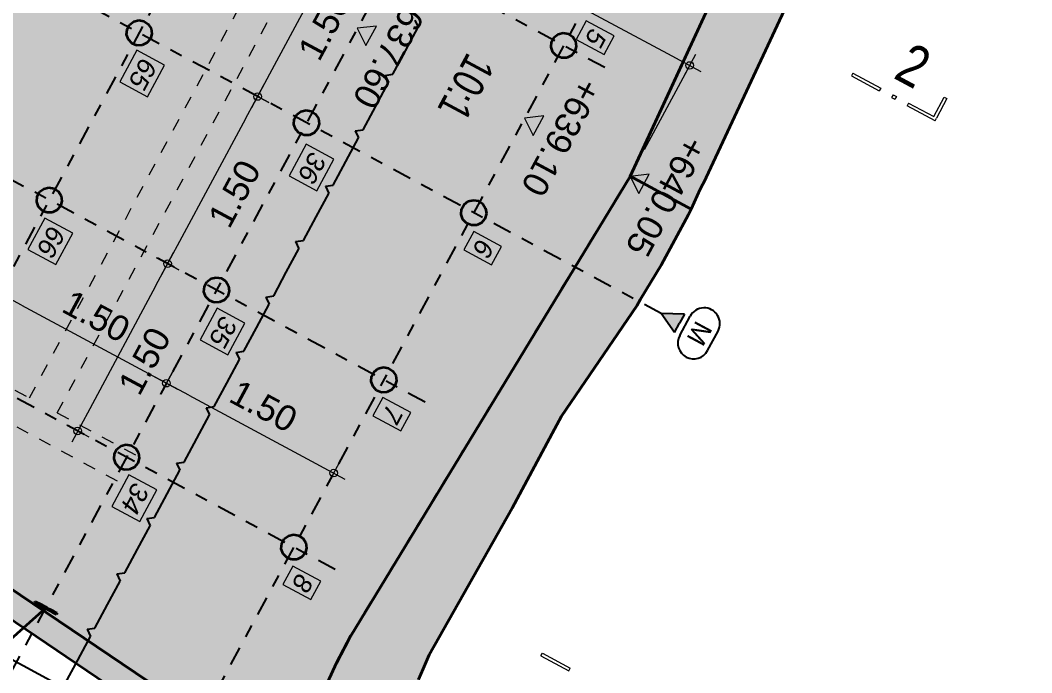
# Model space of a CAD drawing. Header units: metres. Extents: x 2711799 to 2711985, y 1236908 to 1237087.
# Drawn here: x 2711843.44 to 2711851.43, y 1236969.02 to 1236974.18 of the extents above; entities that cross this region are included whole.
import ezdxf

# ---------------------------------------------------------------- set-up
doc = ezdxf.new("R2010")
doc.units = ezdxf.units.M
doc.header["$PDMODE"] = 2
doc.header["$PDSIZE"] = -2
for name, pattern in [('ALL_S17', [0.0005, 0, -0.0005]), ('AUSGEZOGEN', [0]), ('PUNKT2_S9', [0.35, 0.15, -0.1, 0, -0.1]), ('VERDECKT2_S2', [0.18, 0.1, -0.08])]:
    doc.linetypes.add(name, pattern=pattern)
for name, color, linetype, lineweight in [('XR$10$Bauteilachse', 7, 'PUNKT2_S9', 25), ('XR$10$Beton Ansicht', 7, 'AUSGEZOGEN', 35), ('XR$10$Beton verdeckt vorne', 7, 'VERDECKT2_S2', 25), ('XR$10$Betonierfugen', 7, 'AUSGEZOGEN', 25), ('XR$10$Fuellflaeche', 7, 'AUSGEZOGEN', 25), ('XR$10$STANDARD_1', 7, 'AUSGEZOGEN', 13), ('XR$10$Text Decke', 7, 'AUSGEZOGEN', 18), ('XR$10$Vermassung Aushub Ebenen', 7, 'AUSGEZOGEN', 25), ('XR$10$Vermassung Decke', 7, 'AUSGEZOGEN', 18), ('XR$10$Vermassung Schnitte', 7, 'AUSGEZOGEN', 18), ('XR$10$Wand Beton bewehrt', 7, 'AUSGEZOGEN', 50), ('XR$11$Decke', 7, 'AUSGEZOGEN', 35)]:
    doc.layers.add(name, color=color, linetype=linetype, lineweight=lineweight)
doc.styles.add('ARIAL', font='arial.ttf')
doc.dimstyles.new('DIMSTYLE_6', dxfattribs={"dimtxt": 0.2, "dimasz": 0.2, "dimexe": 0, "dimexo": 0, "dimgap": 0.1, "dimtad": 2, "dimrnd": 0.005, "dimzin": 4, "dimdsep": 46, "dimtxsty": 'ARIAL', "dimblk1": 'ALL_ML_KREIS', "dimblk2": 'ALL_ML_KREIS', "dimsah": 1, "dimcen": 0, "dimclrd": 7, "dimclre": 7, "dimclrt": 7, "dimadec": 0, "dimazin": 0, "dimtfac": 1, "dimtdec": 0, "dimtix": 1, "dimtmove": 2, "dimatfit": 3, "dimfxl": 0, "dimtzin": 0, "dimlwd": 0, "dimlwe": 18, "dimarcsym": 0})

# ---------------------------------------------------------------- blocks, each defined once
blk = doc.blocks.new('MUSTERELEMENT_26')
at = {"layer": 'XR$10$Betonierfugen', "color": 7, "linetype": 'AUSGEZOGEN', "lineweight": 25, "transparency": 33554687}
for p, q in [((79.2127, -50.8225), (79.25, -50.7725)), ((79.4611, -50.7725), (79.25, -50.7725)), ((79.6723, -50.7725), (79.4611, -50.7725)), ((79.7096, -50.8225), (79.6723, -50.7725)), ((79.7096, -50.8225), (79.7468, -50.7725)), ((79.958, -50.7725), (79.7468, -50.7725)), ((80.1691, -50.7725), (79.958, -50.7725)), ((80.2064, -50.8225), (80.1691, -50.7725)), ((80.2064, -50.8225), (80.2436, -50.7725)), ((80.4548, -50.7725), (80.2436, -50.7725)), ((80.6659, -50.7725), (80.4548, -50.7725)), ((80.7032, -50.8225), (80.6659, -50.7725)), ((80.7032, -50.8225), (80.7405, -50.7725)), ((80.9516, -50.7725), (80.7405, -50.7725)), ((81.1627, -50.7725), (80.9516, -50.7725)), ((81.2, -50.8225), (81.1627, -50.7725)), ((81.2, -50.8225), (81.2373, -50.7725)), ((81.4484, -50.7725), (81.2373, -50.7725)), ((81.6596, -50.7725), (81.4484, -50.7725)), ((81.6968, -50.8225), (81.6596, -50.7725)), ((81.6968, -50.8225), (81.7341, -50.7725)), ((81.9452, -50.7725), (81.7341, -50.7725)), ((82.1564, -50.7725), (81.9452, -50.7725)), ((82.1936, -50.8225), (82.1564, -50.7725)), ((82.1936, -50.8225), (82.2309, -50.7725)), ((82.4421, -50.7725), (82.2309, -50.7725)), ((82.6532, -50.7725), (82.4421, -50.7725)), ((82.6905, -50.8225), (82.6532, -50.7725)), ((82.6905, -50.8225), (82.7277, -50.7725)), ((82.9389, -50.7725), (82.7277, -50.7725)), ((83.15, -50.7725), (82.9389, -50.7725)), ((83.1873, -50.8225), (83.15, -50.7725)), ((83.1873, -50.8225), (83.2245, -50.7725)), ((83.4357, -50.7725), (83.2245, -50.7725)), ((83.6468, -50.7725), (83.4357, -50.7725)), ((83.6841, -50.8225), (83.6468, -50.7725)), ((83.6841, -50.8225), (83.7214, -50.7725)), ((83.9325, -50.7725), (83.7214, -50.7725)), ((84.1437, -50.7725), (83.9325, -50.7725)), ((84.1809, -50.8225), (84.1437, -50.7725)), ((84.1809, -50.8225), (84.2182, -50.7725)), ((84.4293, -50.7725), (84.2182, -50.7725)), ((84.6405, -50.7725), (84.4293, -50.7725)), ((84.6777, -50.8225), (84.6405, -50.7725)), ((84.6777, -50.8225), (84.715, -50.7725)), ((84.9261, -50.7725), (84.715, -50.7725)), ((85.1373, -50.7725), (84.9261, -50.7725))]:
    blk.add_line(p, q, dxfattribs=at)
blk = doc.blocks.new('COMPLEX_KOTENVERMASSUNG_2')
at = {"layer": 'XR$10$Vermassung Schnitte', "linetype": 'AUSGEZOGEN', "lineweight": 18, "transparency": 33554687}
for points in [[(79.5825, -48.6152), (79.4075, -48.6152), (79.495, -48.7402)], [(79.5724, -49.5669), (79.3974, -49.5669), (79.4849, -49.6919)], [(79.5724, -51.0669), (79.3974, -51.0669), (79.4849, -51.1919)]]:
    blk.add_hatch(color=7, dxfattribs=at).paths.add_polyline_path(points)
at = {"layer": 'XR$10$Vermassung Schnitte', "color": 7, "linetype": 'AUSGEZOGEN', "lineweight": 18, "transparency": 33554687}
for p, q in [((79.5825, -48.6152), (79.4075, -48.6152)), ((79.4075, -48.6152), (79.495, -48.7402)), ((79.495, -48.7402), (79.5825, -48.6152)), ((79.495, -48.7402), (79.495, -48.7402)), ((79.495, -48.7402), (79.495, -48.7402)), ((79.495, -48.7402), (79.495, -48.7402)), ((79.495, -48.7402), (79.495, -48.7402)), ((79.5724, -49.5669), (79.3974, -49.5669)), ((79.3974, -49.5669), (79.4849, -49.6919)), ((79.4849, -49.6919), (79.5724, -49.5669)), ((79.4849, -49.6919), (79.4849, -49.6919)), ((79.4849, -49.6919), (79.4849, -49.6919)), ((79.4849, -49.6919), (79.4849, -49.6919)), ((79.4849, -49.6919), (79.4849, -49.6919)), ((79.5724, -51.0669), (79.3974, -51.0669)), ((79.3974, -51.0669), (79.4849, -51.1919)), ((79.4849, -51.1919), (79.5724, -51.0669)), ((79.4849, -51.1919), (79.4849, -51.1919)), ((79.4849, -51.1919), (79.4849, -51.1919)), ((79.4849, -51.1919), (79.4849, -51.1919)), ((79.4849, -51.1919), (79.4849, -51.1919))]:
    blk.add_line(p, q, dxfattribs=at)
at = {"layer": 'XR$10$Vermassung Schnitte', "color": 7, "linetype": 'AUSGEZOGEN', "lineweight": 18, "transparency": 33554687, "char_height": 0.2, "attachment_point": 7, "style": 'ARIAL'}
for s, insert, width in [('\\W1.00;+640.05', (78.9918, -48.5152), 1.11716), ('\\W0.98;+639.10', (78.9827, -49.4669), 1.115675), ('\\W1.00;+637.60', (78.9827, -50.9669), 1.11716)]:
    blk.add_mtext(s, dxfattribs=dict(at, insert=insert, width=width))
blk = doc.blocks.new('ALL_ML_KREIS')
at = {"color": 0, "linetype": 'ByBlock', "lineweight": -2}
for p, q in [((0, -0.5), (0, 0.5)), ((-1, 0), (0.5, 0))]:
    blk.add_line(p, q, dxfattribs=at)
blk.add_circle((0, 0), 0.15, dxfattribs=at)
blk = doc.blocks.new('*D1583')
at = {"layer": 'DEFPOINTS', "color": 0, "transparency": 16777216}
for p in [(2711846.0212, 1236974.895), (2711845.3109, 1236973.5738), (2711845.3109, 1236973.5738)]:
    blk.add_point(p, dxfattribs=at)
at = {"layer": 'XR$10$Vermassung Decke', "color": 7, "lineweight": 0, "transparency": 16777216}
blk.add_line((2711845.9265, 1236974.7188), (2711845.4056, 1236973.75), dxfattribs=at)
at = {"layer": 'XR$10$Vermassung Decke', "color": 7, "lineweight": 0, "transparency": 16777216, "xscale": 0.2, "yscale": 0.2, "zscale": 0.2}
for p, rotation in [((2711846.0212, 1236974.895), 61.73568339642876), ((2711845.3109, 1236973.5738), 241.7356833964287)]:
    blk.add_blockref('ALL_ML_KREIS', p, dxfattribs=dict(at, rotation=rotation))
at = {"layer": 'XR$10$Vermassung Decke', "color": 7, "lineweight": 18, "transparency": 16777216, "insert": (2711845.8394, 1236974.1272), "char_height": 0.2, "width": 0.666667, "attachment_point": 5, "rotation": 61.73568, "style": 'ARIAL'}
blk.add_mtext('1.50', dxfattribs=at)
blk = doc.blocks.new('*D1584')
at = {"layer": 'DEFPOINTS', "color": 0, "transparency": 16777216}
for p in [(2711845.3109, 1236973.5738), (2711844.6006, 1236972.2527), (2711844.6006, 1236972.2527)]:
    blk.add_point(p, dxfattribs=at)
at = {"layer": 'XR$10$Vermassung Decke', "color": 7, "lineweight": 0, "transparency": 16777216}
blk.add_line((2711845.2162, 1236973.3977), (2711844.6953, 1236972.4288), dxfattribs=at)
at = {"layer": 'XR$10$Vermassung Decke', "color": 7, "lineweight": 0, "transparency": 16777216, "xscale": 0.2, "yscale": 0.2, "zscale": 0.2}
for p, rotation in [((2711845.3109, 1236973.5738), 61.73568339642876), ((2711844.6006, 1236972.2527), 241.7356833964287)]:
    blk.add_blockref('ALL_ML_KREIS', p, dxfattribs=dict(at, rotation=rotation))
at = {"layer": 'XR$10$Vermassung Decke', "color": 7, "lineweight": 18, "transparency": 16777216, "insert": (2711845.1291, 1236972.8061), "char_height": 0.2, "width": 0.666667, "attachment_point": 5, "rotation": 61.73568, "style": 'ARIAL'}
blk.add_mtext('1.50', dxfattribs=at)
blk = doc.blocks.new('*D1585')
at = {"layer": 'DEFPOINTS', "color": 0, "transparency": 16777216}
for p in [(2711844.6006, 1236972.2527), (2711843.8903, 1236970.9315), (2711843.8903, 1236970.9315)]:
    blk.add_point(p, dxfattribs=at)
at = {"layer": 'XR$10$Vermassung Decke', "color": 7, "lineweight": 0, "transparency": 16777216}
blk.add_line((2711844.5059, 1236972.0765), (2711843.985, 1236971.1077), dxfattribs=at)
at = {"layer": 'XR$10$Vermassung Decke', "color": 7, "lineweight": 0, "transparency": 16777216, "xscale": 0.2, "yscale": 0.2, "zscale": 0.2}
for p, rotation in [((2711844.6006, 1236972.2527), 61.73568339642876), ((2711843.8903, 1236970.9315), 241.7356833964287)]:
    blk.add_blockref('ALL_ML_KREIS', p, dxfattribs=dict(at, rotation=rotation))
at = {"layer": 'XR$10$Vermassung Decke', "color": 7, "lineweight": 18, "transparency": 16777216, "insert": (2711844.4188, 1236971.4849), "char_height": 0.2, "width": 0.666667, "attachment_point": 5, "rotation": 61.73568, "style": 'ARIAL'}
blk.add_mtext('1.50', dxfattribs=at)
blk = doc.blocks.new('*D1523')
at = {"layer": 'DEFPOINTS', "color": 0, "transparency": 16777216}
for p in [(2711843.2699, 1236972.0194), (2711844.5911, 1236971.3091), (2711844.5911, 1236971.3091)]:
    blk.add_point(p, dxfattribs=at)
at = {"layer": 'XR$10$Vermassung Decke', "color": 7, "lineweight": 0, "transparency": 16777216}
blk.add_line((2711843.4461, 1236971.9247), (2711844.4149, 1236971.4038), dxfattribs=at)
at = {"layer": 'XR$10$Vermassung Decke', "color": 7, "lineweight": 0, "transparency": 16777216, "xscale": 0.2, "yscale": 0.2, "zscale": 0.2}
for p, rotation in [((2711843.2699, 1236972.0194), 151.7356834027459), ((2711844.5911, 1236971.3091), 331.7356834027458)]:
    blk.add_blockref('ALL_ML_KREIS', p, dxfattribs=dict(at, rotation=rotation))
at = {"layer": 'XR$10$Vermassung Decke', "color": 7, "lineweight": 18, "transparency": 16777216, "insert": (2711844.0377, 1236971.8376), "char_height": 0.2, "width": 0.666667, "attachment_point": 5, "rotation": 331.73568, "style": 'ARIAL'}
blk.add_mtext('1.50', dxfattribs=at)
blk = doc.blocks.new('*D1524')
at = {"layer": 'DEFPOINTS', "color": 0, "transparency": 16777216}
for p in [(2711844.5911, 1236971.3091), (2711845.9123, 1236970.5988), (2711845.9123, 1236970.5988)]:
    blk.add_point(p, dxfattribs=at)
at = {"layer": 'XR$10$Vermassung Decke', "color": 7, "lineweight": 0, "transparency": 16777216}
blk.add_line((2711844.7673, 1236971.2144), (2711845.7361, 1236970.6935), dxfattribs=at)
at = {"layer": 'XR$10$Vermassung Decke', "color": 7, "lineweight": 0, "transparency": 16777216, "xscale": 0.2, "yscale": 0.2, "zscale": 0.2}
for p, rotation in [((2711844.5911, 1236971.3091), 151.7356834027459), ((2711845.9123, 1236970.5988), 331.7356834027458)]:
    blk.add_blockref('ALL_ML_KREIS', p, dxfattribs=dict(at, rotation=rotation))
at = {"layer": 'XR$10$Vermassung Decke', "color": 7, "lineweight": 18, "transparency": 16777216, "insert": (2711845.3589, 1236971.1273), "char_height": 0.2, "width": 0.666667, "attachment_point": 5, "rotation": 331.73568, "style": 'ARIAL'}
blk.add_mtext('1.50', dxfattribs=at)
blk = doc.blocks.new('*D1525')
at = {"layer": 'DEFPOINTS', "color": 0, "transparency": 16777216}
for p in [(2711843.3257, 1236976.7216), (2711848.7243, 1236973.8191), (2711848.3667, 1236973.1542)]:
    blk.add_point(p, dxfattribs=at)
at = {"layer": 'XR$10$Vermassung Decke', "color": 7, "lineweight": 0, "transparency": 16777216}
blk.add_line((2711843.5019, 1236976.6269), (2711848.5481, 1236973.9138), dxfattribs=at)
at = {"layer": 'XR$10$Vermassung Decke', "color": 7, "lineweight": 18, "transparency": 16777216}
blk.add_line((2711848.3667, 1236973.1542), (2711848.7243, 1236973.8191), dxfattribs=at)
at = {"layer": 'XR$10$Vermassung Decke', "color": 7, "lineweight": 0, "transparency": 16777216, "xscale": 0.2, "yscale": 0.2, "zscale": 0.2}
for p, rotation in [((2711843.3257, 1236976.7216), 151.7356834027459), ((2711848.7243, 1236973.8191), 331.7356834027458)]:
    blk.add_blockref('ALL_ML_KREIS', p, dxfattribs=dict(at, rotation=rotation))
at = {"layer": 'XR$10$Vermassung Decke', "color": 7, "lineweight": 18, "transparency": 16777216, "insert": (2711845.9562, 1236975.5395), "char_height": 0.2, "width": 0.666667, "attachment_point": 5, "rotation": 331.73568, "style": 'ARIAL'}
blk.add_mtext('6.13', dxfattribs=at)

msp = doc.modelspace()

# ---------------------------------------------------------------- hatches: boundary and pattern name
at = {"layer": 'XR$10$Fuellflaeche', "transparency": 33554687}
msp.add_hatch(color=1, dxfattribs=at).paths.add_polyline_path([(2711848.498, 1236971.8603), (2711848.6042, 1236971.7101), (2711848.6819, 1236971.8546)])
at = {"layer": 'XR$10$Wand Beton bewehrt', "linetype": 'AUSGEZOGEN', "lineweight": 35, "transparency": 33554687}
for color, points in [(94, [(2711844.4372, 1236973.9974), (2711844.4641, 1236974.0291), (2711844.4757, 1236974.069), (2711844.4701, 1236974.1102), (2711844.4483, 1236974.1456), (2711844.4139, 1236974.169), (2711844.373, 1236974.1764), (2711844.3326, 1236974.1665), (2711844.2997, 1236974.1411), (2711844.28, 1236974.1045), (2711844.2769, 1236974.063), (2711844.291, 1236974.0239), (2711844.3197, 1236973.9938), (2711844.3582, 1236973.9781), (2711844.3998, 1236973.9793)]), (94, [(2711847.7898, 1236973.8979), (2711847.8167, 1236973.9297), (2711847.8284, 1236973.9696), (2711847.8228, 1236974.0108), (2711847.8009, 1236974.0461), (2711847.7665, 1236974.0696), (2711847.7256, 1236974.077), (2711847.6852, 1236974.0671), (2711847.6523, 1236974.0416), (2711847.6326, 1236974.005), (2711847.6295, 1236973.9635), (2711847.6436, 1236973.9244), (2711847.6723, 1236973.8944), (2711847.7108, 1236973.8786), (2711847.7524, 1236973.8799)]), (94, [(2711847.7524, 1236973.8799), (2711847.7898, 1236973.8979), (2711847.8167, 1236973.9297), (2711847.8284, 1236973.9696), (2711847.8228, 1236974.0108), (2711847.8009, 1236974.0461), (2711847.7665, 1236974.0696), (2711847.7256, 1236974.077), (2711847.6852, 1236974.0671), (2711847.6523, 1236974.0416), (2711847.6326, 1236974.005), (2711847.6295, 1236973.9635), (2711847.6436, 1236973.9244), (2711847.6723, 1236973.8944), (2711847.7108, 1236973.8786)]), (94, [(2711845.7584, 1236973.2871), (2711845.7852, 1236973.3188), (2711845.7969, 1236973.3587), (2711845.7913, 1236973.3999), (2711845.7694, 1236973.4353), (2711845.7351, 1236973.4587), (2711845.6941, 1236973.4661), (2711845.6537, 1236973.4562), (2711845.6209, 1236973.4308), (2711845.6012, 1236973.3942), (2711845.5981, 1236973.3527), (2711845.6121, 1236973.3136), (2711845.6409, 1236973.2835), (2711845.6793, 1236973.2678), (2711845.7209, 1236973.269)]), (94, [(2711843.7269, 1236972.6762), (2711843.7538, 1236972.708), (2711843.7654, 1236972.7479), (2711843.7598, 1236972.7891), (2711843.738, 1236972.8244), (2711843.7036, 1236972.8479), (2711843.6627, 1236972.8553), (2711843.6223, 1236972.8454), (2711843.5894, 1236972.8199), (2711843.5697, 1236972.7833), (2711843.5666, 1236972.7418), (2711843.5807, 1236972.7027), (2711843.6094, 1236972.6727), (2711843.6479, 1236972.6569), (2711843.6894, 1236972.6582)]), (30, [(2711847.0795, 1236972.5768), (2711847.1064, 1236972.6085), (2711847.118, 1236972.6484), (2711847.1125, 1236972.6896), (2711847.0906, 1236972.725), (2711847.0562, 1236972.7484), (2711847.0153, 1236972.7558), (2711846.9749, 1236972.7459), (2711846.942, 1236972.7205), (2711846.9223, 1236972.6839), (2711846.9192, 1236972.6424), (2711846.9333, 1236972.6032), (2711846.962, 1236972.5732), (2711847.0005, 1236972.5574), (2711847.0421, 1236972.5587)]), (94, [(2711845.0481, 1236971.9659), (2711845.0749, 1236971.9976), (2711845.0866, 1236972.0376), (2711845.081, 1236972.0788), (2711845.0591, 1236972.1141), (2711845.0247, 1236972.1375), (2711844.9838, 1236972.145), (2711844.9434, 1236972.1351), (2711844.9106, 1236972.1096), (2711844.8909, 1236972.073), (2711844.8878, 1236972.0315), (2711844.9018, 1236971.9924), (2711844.9306, 1236971.9624), (2711844.969, 1236971.9466), (2711845.0106, 1236971.9479)]), (94, [(2711846.3692, 1236971.2556), (2711846.3961, 1236971.2873), (2711846.4077, 1236971.3273), (2711846.4021, 1236971.3685), (2711846.3803, 1236971.4038), (2711846.3459, 1236971.4272), (2711846.305, 1236971.4346), (2711846.2646, 1236971.4248), (2711846.2317, 1236971.3993), (2711846.212, 1236971.3627), (2711846.2089, 1236971.3212), (2711846.223, 1236971.2821), (2711846.2517, 1236971.252), (2711846.2902, 1236971.2363), (2711846.3318, 1236971.2375)]), (94, [(2711844.3003, 1236970.6267), (2711844.3378, 1236970.6448), (2711844.3646, 1236970.6765), (2711844.3763, 1236970.7164), (2711844.3707, 1236970.7576), (2711844.3488, 1236970.793), (2711844.3144, 1236970.8164), (2711844.2735, 1236970.8238), (2711844.2331, 1236970.8139), (2711844.2002, 1236970.7885), (2711844.1806, 1236970.7518), (2711844.1775, 1236970.7104), (2711844.1915, 1236970.6712), (2711844.2202, 1236970.6412), (2711844.2587, 1236970.6254)]), (94, [(2711845.6215, 1236969.9164), (2711845.6589, 1236969.9344), (2711845.6858, 1236969.9662), (2711845.6974, 1236970.0061), (2711845.6918, 1236970.0473), (2711845.67, 1236970.0827), (2711845.6356, 1236970.1061), (2711845.5947, 1236970.1135), (2711845.5543, 1236970.1036), (2711845.5214, 1236970.0782), (2711845.5017, 1236970.0415), (2711845.4986, 1236970.0001), (2711845.5127, 1236969.9609), (2711845.5414, 1236969.9309), (2711845.5799, 1236969.9151)])]:
    msp.add_hatch(color=color, dxfattribs=at).paths.add_polyline_path(points)
at = {"layer": 'XR$11$Decke', "lineweight": 25, "transparency": 33554687}
for color, points in [(131, [(2711857.2287, 1236993.6495), (2711853.2103, 1236995.3193), (2711846.2767, 1236982.423), (2711846.3666, 1236982.3776), (2711840.5579, 1236971.5735), (2711845.5275, 1236968.2252), (2711846.0526, 1236969.3243), (2711848.2535, 1236972.9435), (2711850.8974, 1236978.5999), (2711850.4926, 1236979.9462), (2711850.8073, 1236980.5315), (2711850.2911, 1236980.7458)]), (31, [(2711848.8482, 1236972.9211), (2711848.8544, 1236972.9352), (2711850.2374, 1236975.8944), (2711850.3922, 1236976.2247), (2711850.4643, 1236976.3733), (2711850.5587, 1236976.5104), (2711850.577, 1236976.5423), (2711850.6633, 1236976.7232), (2711851.1382, 1236977.7992), (2711850.8974, 1236978.5999), (2711848.2535, 1236972.9435), (2711848.7345, 1236972.6846), (2711848.8071, 1236972.8416)]), (31, [(2711845.6261, 1236967.6306), (2711845.6646, 1236967.5533), (2711845.6728, 1236967.5419), (2711845.7116, 1236967.4765), (2711845.7426, 1236967.4319), (2711846.0262, 1236967.8293), (2711846.0444, 1236967.8669), (2711846.5829, 1236968.9682), (2711846.6192, 1236969.0511), (2711846.6195, 1236969.0518), (2711846.666, 1236969.1622), (2711847.3224, 1236970.3204), (2711847.6561, 1236970.9461), (2711847.7103, 1236971.0482), (2711848.3056, 1236971.9196), (2711848.3356, 1236971.9736), (2711848.4999, 1236972.2404), (2711848.715, 1236972.6405), (2711848.7345, 1236972.6846), (2711848.2535, 1236972.9435), (2711848.1263, 1236972.7343), (2711846.0498, 1236969.3185), (2711845.5275, 1236968.2252), (2711845.8532, 1236968.0058)]), (131, [(2711845.8532, 1236968.0058), (2711840.2493, 1236971.7821), (2711840.1546, 1236971.6059), (2711845.75, 1236967.8353)])]:
    msp.add_hatch(color=color, dxfattribs=at).paths.add_polyline_path(points)

# ---------------------------------------------------------------- linework, layer by layer
at = {"layer": 'XR$10$Bauteilachse', "transparency": 33554687}
for p, q in [((2711855.9094, 1236995.5285, 640.05), (2711841.8358, 1236969.352, 640.05)), ((2711856.2172, 1236992.9333, 640.05), (2711843.157, 1236968.6416, 640.05)), ((2711850.4968, 1236979.126, 640.05), (2711844.4781, 1236967.9313, 640.05)), ((2711848.0545, 1236973.8018, 640.05), (2711843.404, 1236976.3021, 640.05)), ((2711846.6339, 1236971.1595, 640.05), (2711841.9834, 1236973.6598, 640.05)), ((2711845.9236, 1236969.8383, 640.05), (2711841.2731, 1236972.3386, 640.05))]:
    msp.add_line(p, q, dxfattribs=at)
at = {"layer": 'XR$10$Beton Ansicht', "transparency": 33554687}
for p, q in [((2711848.2533, 1236972.9431, 640.05), (2711850.8879, 1236978.6315, 640.05)), ((2711850.8879, 1236978.6315, 640.05), (2711848.2533, 1236972.9431, 640.05)), ((2711848.2535, 1236972.9435, 640.05), (2711850.8879, 1236978.6315, 640.05)), ((2711850.8879, 1236978.6315, 640.05), (2711848.2535, 1236972.9435, 640.05)), ((2711850.2374, 1236975.8944, 640.05), (2711848.8544, 1236972.9352, 640.05)), ((2711848.8544, 1236972.9352, 640.05), (2711850.2374, 1236975.8944, 640.05)), ((2711844.28, 1236974.1045, 640.05), (2711844.2997, 1236974.1411, 640.05)), ((2711844.2997, 1236974.1411, 640.05), (2711844.3326, 1236974.1665, 640.05)), ((2711844.3326, 1236974.1665, 640.05), (2711844.373, 1236974.1764, 640.05)), ((2711844.373, 1236974.1764, 640.05), (2711844.4139, 1236974.169, 640.05)), ((2711844.4139, 1236974.169, 640.05), (2711844.4483, 1236974.1456, 640.05)), ((2711844.4483, 1236974.1456, 640.05), (2711844.4701, 1236974.1102, 640.05)), ((2711844.2769, 1236974.063, 640.05), (2711844.28, 1236974.1045, 640.05)), ((2711844.291, 1236974.0239, 640.05), (2711844.2769, 1236974.063, 640.05)), ((2711844.4757, 1236974.069, 640.05), (2711844.4641, 1236974.0291, 640.05)), ((2711844.4701, 1236974.1102, 640.05), (2711844.4757, 1236974.069, 640.05)), ((2711847.6523, 1236974.0416, 640.05), (2711847.6852, 1236974.0671, 640.05)), ((2711847.6852, 1236974.0671, 640.05), (2711847.7256, 1236974.077, 640.05)), ((2711847.7256, 1236974.077, 640.05), (2711847.7665, 1236974.0696, 640.05)), ((2711847.7665, 1236974.0696, 640.05), (2711847.8009, 1236974.0461, 640.05)), ((2711844.3197, 1236973.9938, 640.05), (2711844.291, 1236974.0239, 640.05)), ((2711844.3582, 1236973.9781, 640.05), (2711844.3197, 1236973.9938, 640.05)), ((2711844.3998, 1236973.9793, 640.05), (2711844.3582, 1236973.9781, 640.05)), ((2711844.4372, 1236973.9974, 640.05), (2711844.3998, 1236973.9793, 640.05)), ((2711844.4641, 1236974.0291, 640.05), (2711844.4372, 1236973.9974, 640.05)), ((2711847.6295, 1236973.9635, 640.05), (2711847.6326, 1236974.005, 640.05)), ((2711847.6326, 1236974.005, 640.05), (2711847.6523, 1236974.0416, 640.05)), ((2711847.8009, 1236974.0461, 640.05), (2711847.8228, 1236974.0108, 640.05)), ((2711847.8284, 1236973.9696, 640.05), (2711847.8167, 1236973.9297, 640.05)), ((2711847.8228, 1236974.0108, 640.05), (2711847.8284, 1236973.9696, 640.05)), ((2711847.6436, 1236973.9244, 640.05), (2711847.6295, 1236973.9635, 640.05)), ((2711847.6723, 1236973.8944, 640.05), (2711847.6436, 1236973.9244, 640.05)), ((2711847.7108, 1236973.8786, 640.05), (2711847.6723, 1236973.8944, 640.05)), ((2711847.7898, 1236973.8979, 640.05), (2711847.7524, 1236973.8799, 640.05)), ((2711847.8167, 1236973.9297, 640.05), (2711847.7898, 1236973.8979, 640.05)), ((2711847.7524, 1236973.8799, 640.05), (2711847.7108, 1236973.8786, 640.05)), ((2711845.6012, 1236973.3942, 640.05), (2711845.6209, 1236973.4308, 640.05)), ((2711845.6209, 1236973.4308, 640.05), (2711845.6537, 1236973.4562, 640.05)), ((2711845.6537, 1236973.4562, 640.05), (2711845.6941, 1236973.4661, 640.05)), ((2711845.6941, 1236973.4661, 640.05), (2711845.7351, 1236973.4587, 640.05)), ((2711845.7351, 1236973.4587, 640.05), (2711845.7694, 1236973.4353, 640.05)), ((2711845.7694, 1236973.4353, 640.05), (2711845.7913, 1236973.3999, 640.05)), ((2711845.5981, 1236973.3527, 640.05), (2711845.6012, 1236973.3942, 640.05)), ((2711845.6121, 1236973.3136, 640.05), (2711845.5981, 1236973.3527, 640.05)), ((2711845.7969, 1236973.3587, 640.05), (2711845.7852, 1236973.3188, 640.05)), ((2711845.7913, 1236973.3999, 640.05), (2711845.7969, 1236973.3587, 640.05)), ((2711845.6409, 1236973.2835, 640.05), (2711845.6121, 1236973.3136, 640.05)), ((2711845.6793, 1236973.2678, 640.05), (2711845.6409, 1236973.2835, 640.05)), ((2711845.7209, 1236973.269, 640.05), (2711845.6793, 1236973.2678, 640.05)), ((2711845.7584, 1236973.2871, 640.05), (2711845.7209, 1236973.269, 640.05)), ((2711845.7852, 1236973.3188, 640.05), (2711845.7584, 1236973.2871, 640.05)), ((2711848.1263, 1236972.7343, 640.05), (2711848.2533, 1236972.9431, 640.05)), ((2711848.2533, 1236972.9431, 640.05), (2711848.1263, 1236972.7343, 640.05)), ((2711848.2533, 1236972.9431, 640.05), (2711848.2535, 1236972.9435, 640.05)), ((2711848.2535, 1236972.9435, 640.05), (2711848.2533, 1236972.9431, 640.05)), ((2711848.2535, 1236972.9435, 640.05), (2711848.7345, 1236972.6846, 640.05)), ((2711848.7345, 1236972.6846, 640.05), (2711848.2535, 1236972.9435, 640.05)), ((2711848.8544, 1236972.9352, 640.05), (2711848.8482, 1236972.9211, 640.05)), ((2711848.8482, 1236972.9211, 640.05), (2711848.8544, 1236972.9352, 640.05)), ((2711843.6223, 1236972.8454, 640.05), (2711843.6627, 1236972.8553, 640.05)), ((2711843.6627, 1236972.8553, 640.05), (2711843.7036, 1236972.8479, 640.05)), ((2711848.8482, 1236972.9211, 640.05), (2711848.8071, 1236972.8416, 640.05)), ((2711848.8071, 1236972.8416, 640.05), (2711848.8482, 1236972.9211, 640.05)), ((2711843.5666, 1236972.7418, 640.05), (2711843.5697, 1236972.7833, 640.05)), ((2711843.5697, 1236972.7833, 640.05), (2711843.5894, 1236972.8199, 640.05)), ((2711843.5894, 1236972.8199, 640.05), (2711843.6223, 1236972.8454, 640.05)), ((2711843.7036, 1236972.8479, 640.05), (2711843.738, 1236972.8244, 640.05)), ((2711843.738, 1236972.8244, 640.05), (2711843.7598, 1236972.7891, 640.05)), ((2711843.7598, 1236972.7891, 640.05), (2711843.7654, 1236972.7479, 640.05)), ((2711848.8071, 1236972.8416, 640.05), (2711848.7345, 1236972.6846, 640.05)), ((2711848.7345, 1236972.6846, 640.05), (2711848.8071, 1236972.8416, 640.05)), ((2711843.5807, 1236972.7027, 640.05), (2711843.5666, 1236972.7418, 640.05)), ((2711843.6094, 1236972.6727, 640.05), (2711843.5807, 1236972.7027, 640.05)), ((2711843.7538, 1236972.708, 640.05), (2711843.7269, 1236972.6762, 640.05)), ((2711843.7654, 1236972.7479, 640.05), (2711843.7538, 1236972.708, 640.05)), ((2711846.0468, 1236969.3136, 640.05), (2711848.1263, 1236972.7343, 640.05)), ((2711848.1263, 1236972.7343, 640.05), (2711846.0468, 1236969.3136, 640.05)), ((2711846.9223, 1236972.6839, 640.05), (2711846.942, 1236972.7205, 640.05)), ((2711846.942, 1236972.7205, 640.05), (2711846.9749, 1236972.7459, 640.05)), ((2711846.9749, 1236972.7459, 640.05), (2711847.0153, 1236972.7558, 640.05)), ((2711847.0153, 1236972.7558, 640.05), (2711847.0562, 1236972.7484, 640.05)), ((2711847.0562, 1236972.7484, 640.05), (2711847.0906, 1236972.725, 640.05)), ((2711847.0906, 1236972.725, 640.05), (2711847.1125, 1236972.6896, 640.05)), ((2711843.6479, 1236972.6569, 640.05), (2711843.6094, 1236972.6727, 640.05)), ((2711843.6894, 1236972.6582, 640.05), (2711843.6479, 1236972.6569, 640.05)), ((2711843.7269, 1236972.6762, 640.05), (2711843.6894, 1236972.6582, 640.05)), ((2711846.9192, 1236972.6424, 640.05), (2711846.9223, 1236972.6839, 640.05)), ((2711846.9333, 1236972.6032, 640.05), (2711846.9192, 1236972.6424, 640.05)), ((2711847.118, 1236972.6484, 640.05), (2711847.1064, 1236972.6085, 640.05)), ((2711847.1125, 1236972.6896, 640.05), (2711847.118, 1236972.6484, 640.05)), ((2711848.715, 1236972.6405, 640.05), (2711848.4999, 1236972.2404, 640.05)), ((2711848.4999, 1236972.2404, 640.05), (2711848.715, 1236972.6405, 640.05)), ((2711848.7345, 1236972.6846, 640.05), (2711848.715, 1236972.6405, 640.05)), ((2711848.715, 1236972.6405, 640.05), (2711848.7345, 1236972.6846, 640.05)), ((2711846.962, 1236972.5732, 640.05), (2711846.9333, 1236972.6032, 640.05)), ((2711847.0005, 1236972.5574, 640.05), (2711846.962, 1236972.5732, 640.05)), ((2711847.0421, 1236972.5587, 640.05), (2711847.0005, 1236972.5574, 640.05)), ((2711847.0795, 1236972.5768, 640.05), (2711847.0421, 1236972.5587, 640.05)), ((2711847.1064, 1236972.6085, 640.05), (2711847.0795, 1236972.5768, 640.05)), ((2711848.4999, 1236972.2404, 640.05), (2711848.3356, 1236971.9736, 640.05)), ((2711848.3356, 1236971.9736, 640.05), (2711848.4999, 1236972.2404, 640.05)), ((2711844.9106, 1236972.1096, 640.05), (2711844.9434, 1236972.1351, 640.05)), ((2711844.9434, 1236972.1351, 640.05), (2711844.9838, 1236972.145, 640.05)), ((2711844.9838, 1236972.145, 640.05), (2711845.0247, 1236972.1375, 640.05)), ((2711845.0247, 1236972.1375, 640.05), (2711845.0591, 1236972.1141, 640.05)), ((2711844.8878, 1236972.0315, 640.05), (2711844.8909, 1236972.073, 640.05)), ((2711844.8909, 1236972.073, 640.05), (2711844.9106, 1236972.1096, 640.05)), ((2711845.0591, 1236972.1141, 640.05), (2711845.081, 1236972.0788, 640.05)), ((2711845.081, 1236972.0788, 640.05), (2711845.0866, 1236972.0376, 640.05)), ((2711844.9018, 1236971.9924, 640.05), (2711844.8878, 1236972.0315, 640.05)), ((2711844.9306, 1236971.9624, 640.05), (2711844.9018, 1236971.9924, 640.05)), ((2711845.0749, 1236971.9976, 640.05), (2711845.0481, 1236971.9659, 640.05)), ((2711845.0866, 1236972.0376, 640.05), (2711845.0749, 1236971.9976, 640.05)), ((2711848.3356, 1236971.9736, 640.05), (2711848.3056, 1236971.9196, 640.05)), ((2711848.3056, 1236971.9196, 640.05), (2711848.3356, 1236971.9736, 640.05)), ((2711844.969, 1236971.9466, 640.05), (2711844.9306, 1236971.9624, 640.05)), ((2711845.0106, 1236971.9479, 640.05), (2711844.969, 1236971.9466, 640.05)), ((2711845.0481, 1236971.9659, 640.05), (2711845.0106, 1236971.9479, 640.05)), ((2711848.3056, 1236971.9196, 640.05), (2711847.7103, 1236971.0482, 640.05)), ((2711847.7103, 1236971.0482, 640.05), (2711848.3056, 1236971.9196, 640.05)), ((2711840.2493, 1236971.7821, 640.05), (2711845.5275, 1236968.2252, 640.05)), ((2711840.1546, 1236971.6059, 640.05), (2711845.75, 1236967.8353, 640.05)), ((2711845.8201, 1236968.028, 640.05), (2711840.4576, 1236971.6417, 640.05)), ((2711845.5275, 1236968.2252, 640.05), (2711840.4576, 1236971.6417, 640.05)), ((2711846.2317, 1236971.3993, 640.05), (2711846.2646, 1236971.4248, 640.05)), ((2711846.2646, 1236971.4248, 640.05), (2711846.305, 1236971.4346, 640.05)), ((2711846.305, 1236971.4346, 640.05), (2711846.3459, 1236971.4272, 640.05)), ((2711846.3459, 1236971.4272, 640.05), (2711846.3803, 1236971.4038, 640.05)), ((2711846.2089, 1236971.3212, 640.05), (2711846.212, 1236971.3627, 640.05)), ((2711846.212, 1236971.3627, 640.05), (2711846.2317, 1236971.3993, 640.05)), ((2711846.3803, 1236971.4038, 640.05), (2711846.4021, 1236971.3685, 640.05)), ((2711846.4021, 1236971.3685, 640.05), (2711846.4077, 1236971.3273, 640.05)), ((2711846.223, 1236971.2821, 640.05), (2711846.2089, 1236971.3212, 640.05)), ((2711846.2517, 1236971.252, 640.05), (2711846.223, 1236971.2821, 640.05)), ((2711846.2902, 1236971.2363, 640.05), (2711846.2517, 1236971.252, 640.05)), ((2711846.3692, 1236971.2556, 640.05), (2711846.3318, 1236971.2375, 640.05)), ((2711846.3961, 1236971.2873, 640.05), (2711846.3692, 1236971.2556, 640.05)), ((2711846.4077, 1236971.3273, 640.05), (2711846.3961, 1236971.2873, 640.05)), ((2711846.3318, 1236971.2375, 640.05), (2711846.2902, 1236971.2363, 640.05)), ((2711847.7103, 1236971.0482, 640.05), (2711847.6561, 1236970.9461, 640.05)), ((2711847.6561, 1236970.9461, 640.05), (2711847.7103, 1236971.0482, 640.05)), ((2711847.6561, 1236970.9461, 640.05), (2711847.3224, 1236970.3204, 640.05)), ((2711847.3224, 1236970.3204, 640.05), (2711847.6561, 1236970.9461, 640.05)), ((2711844.1806, 1236970.7518, 640.05), (2711844.2002, 1236970.7885, 640.05)), ((2711844.2002, 1236970.7885, 640.05), (2711844.2331, 1236970.8139, 640.05)), ((2711844.2331, 1236970.8139, 640.05), (2711844.2735, 1236970.8238, 640.05)), ((2711844.2735, 1236970.8238, 640.05), (2711844.3144, 1236970.8164, 640.05)), ((2711844.3144, 1236970.8164, 640.05), (2711844.3488, 1236970.793, 640.05)), ((2711844.3488, 1236970.793, 640.05), (2711844.3707, 1236970.7576, 640.05)), ((2711844.1775, 1236970.7104, 640.05), (2711844.1806, 1236970.7518, 640.05)), ((2711844.1915, 1236970.6712, 640.05), (2711844.1775, 1236970.7104, 640.05)), ((2711844.3763, 1236970.7164, 640.05), (2711844.3646, 1236970.6765, 640.05)), ((2711844.3707, 1236970.7576, 640.05), (2711844.3763, 1236970.7164, 640.05)), ((2711844.2202, 1236970.6412, 640.05), (2711844.1915, 1236970.6712, 640.05)), ((2711844.2587, 1236970.6254, 640.05), (2711844.2202, 1236970.6412, 640.05)), ((2711844.3003, 1236970.6267, 640.05), (2711844.2587, 1236970.6254, 640.05)), ((2711844.3378, 1236970.6448, 640.05), (2711844.3003, 1236970.6267, 640.05)), ((2711844.3646, 1236970.6765, 640.05), (2711844.3378, 1236970.6448, 640.05)), ((2711847.3224, 1236970.3204, 640.05), (2711846.666, 1236969.1622, 640.05)), ((2711846.666, 1236969.1622, 640.05), (2711847.3224, 1236970.3204, 640.05)), ((2711845.5017, 1236970.0415, 640.05), (2711845.5214, 1236970.0782, 640.05)), ((2711845.5214, 1236970.0782, 640.05), (2711845.5543, 1236970.1036, 640.05)), ((2711845.5543, 1236970.1036, 640.05), (2711845.5947, 1236970.1135, 640.05)), ((2711845.5947, 1236970.1135, 640.05), (2711845.6356, 1236970.1061, 640.05)), ((2711845.6356, 1236970.1061, 640.05), (2711845.67, 1236970.0827, 640.05)), ((2711845.67, 1236970.0827, 640.05), (2711845.6918, 1236970.0473, 640.05)), ((2711845.4986, 1236970.0001, 640.05), (2711845.5017, 1236970.0415, 640.05)), ((2711845.5127, 1236969.9609, 640.05), (2711845.4986, 1236970.0001, 640.05)), ((2711845.6974, 1236970.0061, 640.05), (2711845.6858, 1236969.9662, 640.05)), ((2711845.6918, 1236970.0473, 640.05), (2711845.6974, 1236970.0061, 640.05)), ((2711845.5414, 1236969.9309, 640.05), (2711845.5127, 1236969.9609, 640.05)), ((2711845.5799, 1236969.9151, 640.05), (2711845.5414, 1236969.9309, 640.05)), ((2711845.6215, 1236969.9164, 640.05), (2711845.5799, 1236969.9151, 640.05)), ((2711845.6589, 1236969.9344, 640.05), (2711845.6215, 1236969.9164, 640.05)), ((2711845.6858, 1236969.9662, 640.05), (2711845.6589, 1236969.9344, 640.05)), ((2711845.933, 1236969.0951, 640.05), (2711846.048, 1236969.3156, 640.05)), ((2711846.048, 1236969.3156, 640.05), (2711845.933, 1236969.0951, 640.05)), ((2711846.0346, 1236969.2901, 640.05), (2711845.9341, 1236969.0976, 640.05)), ((2711845.9341, 1236969.0976, 640.05), (2711846.0346, 1236969.2901, 640.05)), ((2711845.9347, 1236969.0989, 640.05), (2711846.0346, 1236969.2901, 640.05)), ((2711846.0346, 1236969.2901, 640.05), (2711845.9347, 1236969.0989, 640.05)), ((2711846.0346, 1236969.2901, 640.05), (2711846.0468, 1236969.3136, 640.05)), ((2711846.0468, 1236969.3136, 640.05), (2711846.0346, 1236969.2901, 640.05)), ((2711845.5275, 1236968.2252, 640.05), (2711845.9347, 1236969.0989, 640.05)), ((2711845.9347, 1236969.0989, 640.05), (2711845.5275, 1236968.2252, 640.05)), ((2711846.666, 1236969.1622, 640.05), (2711846.6195, 1236969.0518, 640.05)), ((2711846.6195, 1236969.0518, 640.05), (2711846.666, 1236969.1622, 640.05)), ((2711846.6192, 1236969.0511, 640.05), (2711846.5829, 1236968.9682, 640.05)), ((2711846.5829, 1236968.9682, 640.05), (2711846.6192, 1236969.0511, 640.05)), ((2711846.6195, 1236969.0518, 640.05), (2711846.6192, 1236969.0511, 640.05)), ((2711846.6192, 1236969.0511, 640.05), (2711846.6195, 1236969.0518, 640.05))]:
    msp.add_line(p, q, dxfattribs=at)
at = {"layer": 'XR$10$Beton verdeckt vorne', "transparency": 33554687}
for p, q in [((2711846.0526, 1236969.3243, 640.05), (2711848.2535, 1236972.9435, 640.05)), ((2711848.2535, 1236972.9435, 640.05), (2711846.0526, 1236969.3243, 640.05)), ((2711846.0526, 1236969.3243, 640.05), (2711846.0468, 1236969.3136, 640.05)), ((2711846.0468, 1236969.3136, 640.05), (2711846.0526, 1236969.3243, 640.05)), ((2711846.048, 1236969.3156, 640.05), (2711846.0526, 1236969.3243, 640.05)), ((2711846.0526, 1236969.3243, 640.05), (2711846.048, 1236969.3156, 640.05))]:
    msp.add_line(p, q, dxfattribs=at)
at = {"layer": 'XR$10$STANDARD_1', "color": 1, "linetype": 'ALL_S17', "lineweight": 18, "transparency": 33554687}
for p, q in [((2711843.509, 1236971.1933, 640.05), (2711855.2483, 1236993.0281, 640.05)), ((2711843.7292, 1236971.0749, 640.05), (2711850.9651, 1236984.5334, 640.05)), ((2711841.2812, 1236972.391, 640.05), (2711843.509, 1236971.1933, 640.05)), ((2711840.9426, 1236972.2892, 640.05), (2711844.2714, 1236970.4995, 640.05)), ((2711843.7292, 1236971.0749, 640.05), (2711844.3898, 1236970.7197, 640.05))]:
    msp.add_line(p, q, dxfattribs=at)
at = {"layer": 'XR$10$STANDARD_1', "color": 12, "linetype": 'AUSGEZOGEN', "lineweight": 25, "transparency": 33554687}
msp.add_line((2711847.0813, 1236967.1281, 640.05), (2711838.987, 1236971.4799, 640.05), dxfattribs=at)
at = {"layer": 'XR$10$STANDARD_1', "color": 94, "linetype": 'AUSGEZOGEN', "lineweight": 35, "transparency": 33554687}
for p, q in [((2711843.5486, 1236969.5765, 640.05), (2711843.5533, 1236969.5853, 640.05)), ((2711843.5486, 1236969.5765, 640.05), (2711843.5635, 1236969.5684, 640.05)), ((2711843.5682, 1236969.5773, 640.05), (2711843.5533, 1236969.5853, 640.05)), ((2711843.5635, 1236969.5684, 640.05), (2711843.5682, 1236969.5773, 640.05)), ((2711843.5955, 1236969.5626, 640.05), (2711843.5682, 1236969.5773, 640.05)), ((2711843.6347, 1236969.5302, 640.05), (2711840.6498, 1236966.8674, 640.05)), ((2711843.5635, 1236969.5684, 640.05), (2711843.5907, 1236969.5538, 640.05)), ((2711843.5907, 1236969.5538, 640.05), (2711843.5955, 1236969.5626, 640.05)), ((2711843.5907, 1236969.5538, 640.05), (2711843.6256, 1236969.5351, 640.05)), ((2711843.6303, 1236969.5439, 640.05), (2711843.5955, 1236969.5626, 640.05)), ((2711843.6256, 1236969.5351, 640.05), (2711843.6303, 1236969.5439, 640.05)), ((2711843.6256, 1236969.5351, 640.05), (2711843.662, 1236969.5155, 640.05)), ((2711843.6667, 1236969.5243, 640.05), (2711843.6303, 1236969.5439, 640.05)), ((2711843.662, 1236969.5155, 640.05), (2711843.6667, 1236969.5243, 640.05)), ((2711843.662, 1236969.5155, 640.05), (2711843.6937, 1236969.4985, 640.05)), ((2711843.6984, 1236969.5073, 640.05), (2711843.6667, 1236969.5243, 640.05)), ((2711843.6937, 1236969.4985, 640.05), (2711843.6984, 1236969.5073, 640.05)), ((2711843.6937, 1236969.4985, 640.05), (2711843.7152, 1236969.4869, 640.05)), ((2711843.72, 1236969.4957, 640.05), (2711843.6984, 1236969.5073, 640.05)), ((2711843.7152, 1236969.4869, 640.05), (2711843.72, 1236969.4957, 640.05)), ((2711843.7276, 1236969.4916, 640.05), (2711843.72, 1236969.4957, 640.05)), ((2711843.7152, 1236969.4869, 640.05), (2711843.7228, 1236969.4828, 640.05)), ((2711843.7276, 1236969.4916, 640.05), (2711843.7228, 1236969.4828, 640.05))]:
    msp.add_line(p, q, dxfattribs=at)
at = {"layer": 'XR$10$STANDARD_1', "color": 7, "linetype": 'AUSGEZOGEN', "lineweight": 18, "transparency": 33554687, "elevation": 0}
for points in [[(2711847.9062, 1236974.1717), (2711847.8274, 1236974.025), (2711848.0476, 1236973.9066), (2711848.1264, 1236974.0533), (2711847.9062, 1236974.1717)], [(2711844.3563, 1236973.9389), (2711844.2222, 1236973.6895), (2711844.4424, 1236973.5711), (2711844.5765, 1236973.8205), (2711844.3563, 1236973.9389)], [(2711845.6937, 1236973.1975), (2711845.5597, 1236972.9482), (2711845.7798, 1236972.8298), (2711845.9139, 1236973.0791), (2711845.6937, 1236973.1975)], [(2711843.6319, 1236972.6134), (2711843.4978, 1236972.3641), (2711843.718, 1236972.2457), (2711843.8521, 1236972.4951), (2711843.6319, 1236972.6134)], [(2711847.018, 1236972.5086), (2711846.9391, 1236972.3619), (2711847.1593, 1236972.2435), (2711847.2382, 1236972.3902), (2711847.018, 1236972.5086)], [(2711844.9911, 1236971.9017), (2711844.8571, 1236971.6524), (2711845.0773, 1236971.534), (2711845.2113, 1236971.7834), (2711844.9911, 1236971.9017)], [(2711846.301, 1236971.1969), (2711846.2221, 1236971.0502), (2711846.4423, 1236970.9319), (2711846.5212, 1236971.0785), (2711846.301, 1236971.1969)], [(2711844.2949, 1236970.5848), (2711844.1609, 1236970.3355), (2711844.3811, 1236970.2171), (2711844.5151, 1236970.4664), (2711844.2949, 1236970.5848)], [(2711845.5903, 1236969.8641), (2711845.5114, 1236969.7174), (2711845.7316, 1236969.599), (2711845.8105, 1236969.7457), (2711845.5903, 1236969.8641)]]:
    msp.add_lwpolyline(points, dxfattribs=at)
at = {"layer": 'XR$10$Text Decke', "transparency": 33554687}
for p, q in [((2711850.0128, 1236973.7589, 640.05), (2711850.0009, 1236973.7369, 640.05)), ((2711850.0009, 1236973.7369, 640.05), (2711850.2211, 1236973.6185, 640.05)), ((2711850.0128, 1236973.7589, 640.05), (2711850.233, 1236973.6405, 640.05)), ((2711850.233, 1236973.6405, 640.05), (2711850.2211, 1236973.6185, 640.05)), ((2711850.3298, 1236973.5884, 640.05), (2711850.318, 1236973.5664, 640.05)), ((2711850.3298, 1236973.5884, 640.05), (2711850.3563, 1236973.5742, 640.05)), ((2711850.3563, 1236973.5742, 640.05), (2711850.3444, 1236973.5522, 640.05)), ((2711850.6513, 1236973.4156, 640.05), (2711850.7342, 1236973.5697, 640.05)), ((2711850.7342, 1236973.5697, 640.05), (2711850.7562, 1236973.5579, 640.05)), ((2711850.318, 1236973.5664, 640.05), (2711850.3444, 1236973.5522, 640.05)), ((2711850.4531, 1236973.5221, 640.05), (2711850.4413, 1236973.5001, 640.05)), ((2711850.6615, 1236973.3817, 640.05), (2711850.4413, 1236973.5001, 640.05)), ((2711850.4531, 1236973.5221, 640.05), (2711850.6513, 1236973.4156, 640.05)), ((2711850.7562, 1236973.5579, 640.05), (2711850.6733, 1236973.4037, 640.05)), ((2711850.6615, 1236973.3817, 640.05), (2711850.6733, 1236973.4037, 640.05)), ((2711847.5486, 1236969.1545, 640.05), (2711847.5605, 1236969.1765, 640.05)), ((2711847.5605, 1236969.1765, 640.05), (2711847.7807, 1236969.0582, 640.05)), ((2711847.5486, 1236969.1545, 640.05), (2711847.7688, 1236969.0361, 640.05)), ((2711847.7688, 1236969.0361, 640.05), (2711847.7807, 1236969.0582, 640.05))]:
    msp.add_line(p, q, dxfattribs=at)
at = {"layer": 'XR$10$Vermassung Aushub Ebenen', "color": 1, "linetype": 'PUNKT2_S9', "lineweight": 25, "transparency": 33554687}
msp.add_line((2711848.498, 1236971.8603, 640.05), (2711842.7025, 1236974.9762, 640.05), dxfattribs=at)
at = {"layer": 'XR$10$Vermassung Aushub Ebenen', "color": 1, "lineweight": 25, "transparency": 33554687}
for p, q in [((2711848.6042, 1236971.7101, 640.05), (2711848.498, 1236971.8603, 640.05)), ((2711848.6819, 1236971.8546, 640.05), (2711848.498, 1236971.8603, 640.05)), ((2711848.6819, 1236971.8546, 640.05), (2711848.643, 1236971.7824, 640.05)), ((2711848.6042, 1236971.7101, 640.05), (2711848.643, 1236971.7824, 640.05))]:
    msp.add_line(p, q, dxfattribs=at)
at = {"layer": 'XR$10$Vermassung Aushub Ebenen', "color": 1, "linetype": 'AUSGEZOGEN', "lineweight": 25, "transparency": 33554687}
for p, q in [((2711848.6455, 1236971.6846, 640.05), (2711848.7282, 1236971.8384, 640.05)), ((2711848.8657, 1236971.5663, 640.05), (2711848.9483, 1236971.72, 640.05))]:
    msp.add_line(p, q, dxfattribs=at)
for centre, start, end in [((2711848.8382, 1236971.7792, 640.05), 331.73568, 151.73568), ((2711848.7556, 1236971.6255, 640.05), 151.73568, 331.73568)]:
    msp.add_arc(centre, 0.125, start, end, dxfattribs=at)

# ---------------------------------------------------------------- block references
at = {"layer": 'XR$10$Betonierfugen', "color": 7, "linetype": 'AUSGEZOGEN', "lineweight": 25, "transparency": 33554687, "rotation": 241.7356833995579}
msp.add_blockref('MUSTERELEMENT_26', (2711928.8263, 1237019.8797, 640.05), dxfattribs=at)
at = {"layer": 'XR$10$Vermassung Schnitte', "color": 7, "linetype": 'AUSGEZOGEN', "lineweight": 18, "transparency": 33554687, "rotation": 241.7356833995579}
msp.add_blockref('COMPLEX_KOTENVERMASSUNG_2', (2711928.8263, 1237019.8797, 640.05), dxfattribs=at)

# ---------------------------------------------------------------- texts
at = {"layer": 'XR$10$STANDARD_1', "color": 7, "linetype": 'AUSGEZOGEN', "lineweight": 18, "transparency": 33554687, "char_height": 0.15, "attachment_point": 7, "rotation": 241.73568, "style": 'ARIAL'}
for s, insert, width in [('\\W0.98;\\fArial|i1|b0|c0|p0;5', (2711847.9428, 1236974.1236, 640.05), 0.190143), ('\\W0.99;\\fArial|i1|b0|c0|p0;65', (2711844.3929, 1236973.8908, 640.05), 0.30735), ('\\W0.99;\\fArial|i1|b0|c0|p0;36', (2711845.7303, 1236973.1494, 640.05), 0.30735), ('\\W0.99;\\fArial|i1|b0|c0|p0;66', (2711843.6685, 1236972.5654, 640.05), 0.30735), ('\\W0.98;\\fArial|i1|b0|c0|p0;6', (2711847.0546, 1236972.4605, 640.05), 0.190143), ('\\W0.99;\\fArial|i1|b0|c0|p0;35', (2711845.0277, 1236971.8537, 640.05), 0.30735), ('\\W0.98;\\fArial|i1|b0|c0|p0;7', (2711846.3376, 1236971.1489, 640.05), 0.190144), ('\\W0.99;\\fArial|i1|b0|c0|p0;34', (2711844.3315, 1236970.5367, 640.05), 0.30735), ('\\W0.98;\\fArial|i1|b0|c0|p0;8', (2711845.6269, 1236969.816, 640.05), 0.190143)]:
    msp.add_mtext(s, dxfattribs=dict(at, insert=insert, width=width))
at = {"layer": 'XR$10$Text Decke', "transparency": 33554687, "insert": (2711850.3236, 1236973.7245, 640.05), "char_height": 0.325, "width": 0.338799, "attachment_point": 7, "rotation": 331.73568, "style": 'ARIAL'}
msp.add_mtext('\\W0.81;2', dxfattribs=at)
at = {"layer": 'XR$10$Text Decke', "color": 7, "linetype": 'AUSGEZOGEN', "lineweight": 25, "transparency": 33554687, "insert": (2711846.9684, 1236973.9343, 640.05), "char_height": 0.25, "width": 0.64141, "attachment_point": 7, "rotation": 241.73568, "style": 'ARIAL'}
msp.add_mtext('\\W0.76;10:1', dxfattribs=at)
at = {"layer": 'XR$10$Vermassung Aushub Ebenen', "color": 1, "linetype": 'AUSGEZOGEN', "lineweight": 25, "transparency": 33554687, "insert": (2711848.7766, 1236971.8123, 640.05), "char_height": 0.15, "width": 0.248681, "attachment_point": 7, "rotation": 241.73568, "style": 'ARIAL'}
msp.add_mtext('\\W0.99;M', dxfattribs=at)

# ---------------------------------------------------------------- dimensions: what is measured, and where the dimension line sits
at = {"layer": 'XR$10$Vermassung Decke', "color": 7, "lineweight": 18, "transparency": 33554687}
for base, p1, p2, angle, picture, middle in [((2711848.7243, 1236973.8191, 640.05), (2711843.3257, 1236976.7216, 640.05), (2711848.3667, 1236973.1542, 640.05), 331.73568, '*D1525', (2711845.9562, 1236975.5395, 640.05)), ((2711845.3109, 1236973.5738, 640.05), (2711846.0212, 1236974.895, 640.05), (2711845.3109, 1236973.5738, 640.05), 241.73568, '*D1583', (2711845.8394, 1236974.1272, 640.05)), ((2711844.6006, 1236972.2527, 640.05), (2711845.3109, 1236973.5738, 640.05), (2711844.6006, 1236972.2527, 640.05), 241.73568, '*D1584', (2711845.1291, 1236972.8061, 640.05)), ((2711843.8903, 1236970.9315, 640.05), (2711844.6006, 1236972.2527, 640.05), (2711843.8903, 1236970.9315, 640.05), 241.73568, '*D1585', (2711844.4188, 1236971.4849, 640.05)), ((2711844.5911, 1236971.3091, 640.05), (2711843.2699, 1236972.0194, 640.05), (2711844.5911, 1236971.3091, 640.05), 331.73568, '*D1523', (2711844.0377, 1236971.8376, 640.05)), ((2711845.9123, 1236970.5988, 640.05), (2711844.5911, 1236971.3091, 640.05), (2711845.9123, 1236970.5988, 640.05), 331.73568, '*D1524', (2711845.3589, 1236971.1273, 640.05))]:
    dim = msp.add_linear_dim(base=base, p1=p1, p2=p2, angle=angle, dimstyle='DIMSTYLE_6', override={"dimpost": '<>', "dimclrd": 7, "dimclre": 7, "dimclrt": 7, "dimlwd": 0, "dimlwe": 18}, dxfattribs=at)
    dim.commit()
    dim.dimension.update_dxf_attribs({"geometry": picture, "text_midpoint": middle, "dimtype": 160})

doc.saveas('drawing.dxf')
